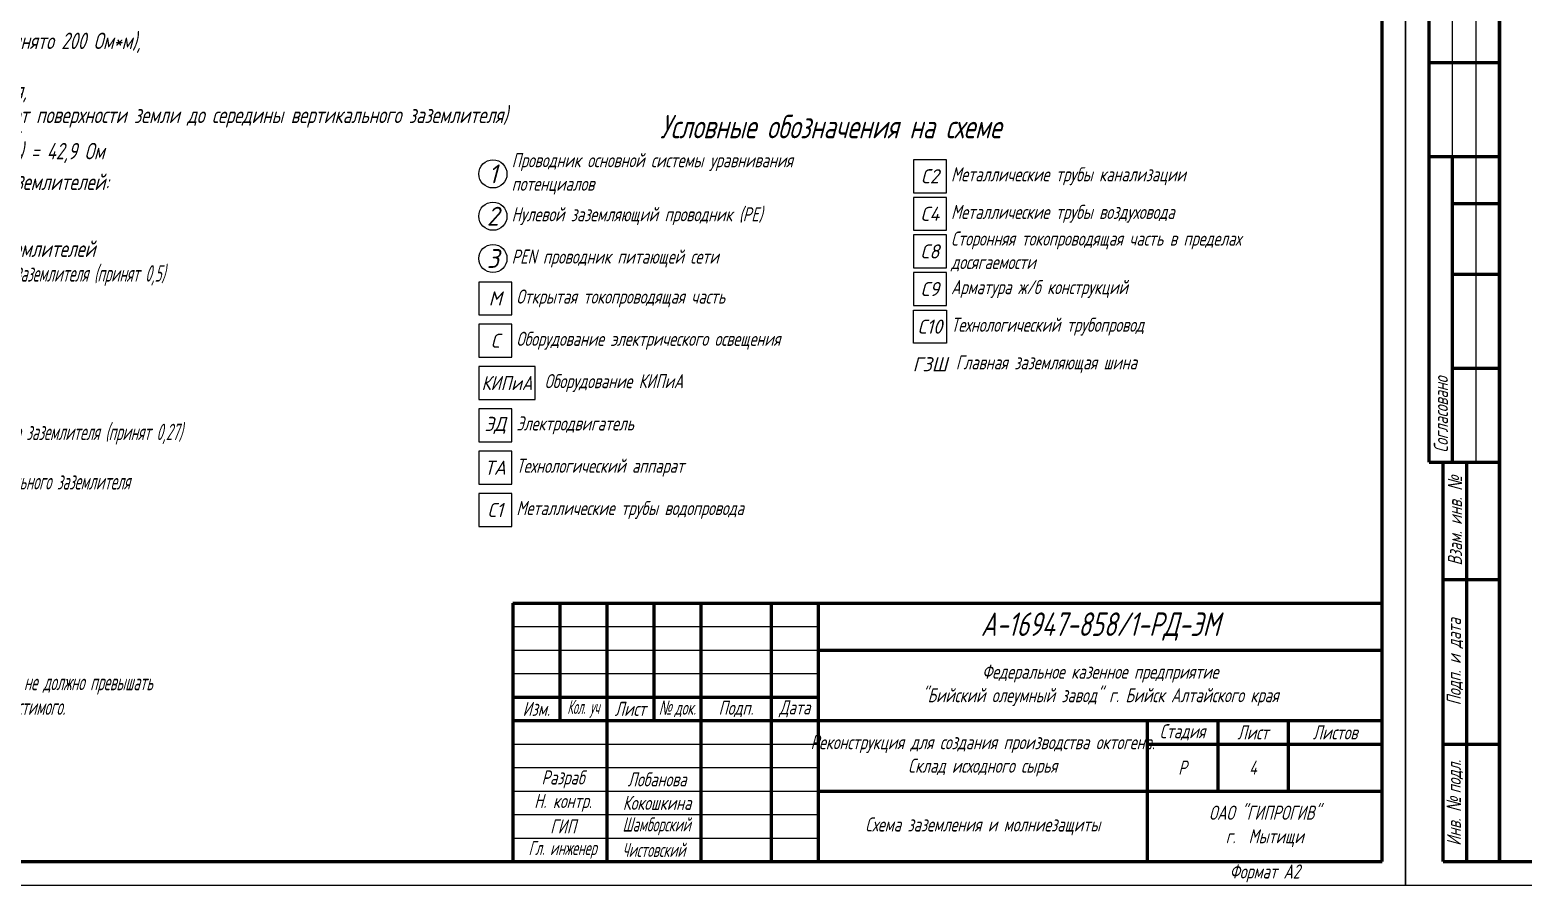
# Model space of a CAD drawing. Header units: millimetres. Extents: x -10490 to 5162, y -5053 to 76.
# Drawn here: x -7217.8 to -6900, y -344.1 to -162.2 of the extents above; entities that cross this region are included whole.
import ezdxf

# ---------------------------------------------------------------- set-up
doc = ezdxf.new("R2010")
doc.units = ezdxf.units.MM
for name, color, linetype, lineweight in [('Рамка толстая', 7, 'Continuous', 60), ('Рамка тонкая', 5, 'Continuous', 25), ('Схема распред. сети', 9, 'Continuous', 25), ('Текст', 2, 'Continuous', 25), ('Штампы', 252, 'Continuous', 25)]:
    doc.layers.add(name, color=color, linetype=linetype, lineweight=lineweight)
doc.styles.add('SIMPLEX', font='simplex.shx', dxfattribs={"width": 0.7, "oblique": 15})

# ---------------------------------------------------------------- blocks, each defined once
blk = doc.blocks.new('A$C0CDB385D')
at = {"layer": 'Рамка толстая'}
for p, q in [((589, 5), (589, 415)), ((20, 5), (589, 5))]:
    blk.add_line(p, q, dxfattribs=at)
at = {"layer": 'Рамка тонкая'}
for p, q in [((594, 0), (594, 420)), ((0, 0), (594, 0))]:
    blk.add_line(p, q, dxfattribs=at)
blk = doc.blocks.new('A$C7B2D3637')
at = {"layer": 'Рамка толстая'}
for p, q in [((20, 415), (20, 5)), ((20, 5), (886, 5))]:
    blk.add_line(p, q, dxfattribs=at)
at = {"layer": 'Рамка тонкая'}
for p, q in [((0, 420), (0, 0)), ((0, 0), (891, 0))]:
    blk.add_line(p, q, dxfattribs=at)

msp = doc.modelspace()

# ---------------------------------------------------------------- linework, layer by layer
at = {"layer": 'Рамка тонкая'}
for p, q in [((-7029.76753, -189.83584), (-7029.76753, -196.83584)), ((-7022.76753, -189.83584), (-7029.76753, -189.83584)), ((-7022.76753, -196.83584), (-7022.76753, -189.83584)), ((-7029.76753, -196.83584), (-7022.76753, -196.83584)), ((-7029.76753, -197.83584), (-7029.76753, -204.83584)), ((-7022.76753, -197.83584), (-7029.76753, -197.83584)), ((-7022.76753, -204.83584), (-7022.76753, -197.83584)), ((-7029.76753, -204.83584), (-7022.76753, -204.83584)), ((-7029.76753, -205.83584), (-7029.76753, -212.83584)), ((-7022.76753, -205.83584), (-7029.76753, -205.83584)), ((-7022.76753, -212.83584), (-7022.76753, -205.83584)), ((-7029.76753, -212.83584), (-7022.76753, -212.83584)), ((-7122.26753, -215.83584), (-7122.26753, -222.83584)), ((-7115.26753, -215.83584), (-7122.26753, -215.83584)), ((-7115.26753, -222.83584), (-7115.26753, -215.83584)), ((-7029.76753, -213.83584), (-7029.76753, -220.83584)), ((-7022.76753, -213.83584), (-7029.76753, -213.83584)), ((-7022.76753, -220.83584), (-7022.76753, -213.83584)), ((-7029.76753, -220.83584), (-7022.76753, -220.83584)), ((-7029.76753, -221.83584), (-7022.76753, -221.83584)), ((-7029.76753, -228.83584), (-7029.76753, -221.83584)), ((-7022.76753, -221.83584), (-7022.76753, -228.83584)), ((-7122.26753, -222.83584), (-7115.26753, -222.83584)), ((-7122.26753, -224.83584), (-7122.26753, -231.83584)), ((-7115.26753, -224.83584), (-7122.26753, -224.83584)), ((-7115.26753, -231.83584), (-7115.26753, -224.83584)), ((-7122.26753, -231.83584), (-7115.26753, -231.83584)), ((-7022.76753, -228.83584), (-7029.76753, -228.83584)), ((-7122.26753, -233.83584), (-7122.26753, -240.83584)), ((-7110.26753, -233.83584), (-7122.26753, -233.83584)), ((-7110.26753, -240.83584), (-7110.26753, -233.83584)), ((-7122.26753, -240.83584), (-7110.26753, -240.83584)), ((-7122.26753, -242.83584), (-7122.26753, -249.83584)), ((-7115.26753, -242.83584), (-7122.26753, -242.83584)), ((-7115.26753, -249.83584), (-7115.26753, -242.83584)), ((-7122.26753, -249.83584), (-7115.26753, -249.83584)), ((-7122.26753, -251.83584), (-7122.26753, -258.83584)), ((-7115.26753, -251.83584), (-7122.26753, -251.83584)), ((-7115.26753, -258.83584), (-7115.26753, -251.83584)), ((-7122.26753, -258.83584), (-7115.26753, -258.83584)), ((-7122.26753, -260.83584), (-7122.26753, -267.83584)), ((-7115.26753, -260.83584), (-7122.26753, -260.83584)), ((-7115.26753, -267.83584), (-7115.26753, -260.83584)), ((-7122.26753, -267.83584), (-7115.26753, -267.83584))]:
    msp.add_line(p, q, dxfattribs=at)
for centre in [(-7119.26753, -192.83584), (-7119.26753, -201.83584), (-7119.26753, -210.83584)]:
    msp.add_circle(centre, 3, dxfattribs=at)
at = {"layer": 'Штампы', "lineweight": 60}
for p, q in [((-6920.04361, -254.14685), (-6920.04361, -124.14685)), ((-6905.04361, -254.14685), (-6905.04361, -124.14685)), ((-6920.04361, -169.14685), (-6905.04361, -169.14685)), ((-6920.04361, -189.14685), (-6905.04361, -189.14685)), ((-6915.04361, -254.14685), (-6915.04361, -189.14685)), ((-6915.04361, -199.14685), (-6905.04361, -199.14685)), ((-6915.04361, -214.14685), (-6905.04361, -214.14685)), ((-6915.04361, -234.14685), (-6905.04361, -234.14685)), ((-6920.04361, -254.14685), (-6905.04361, -254.14685)), ((-6917.04361, -339.14685), (-6917.04361, -254.14685)), ((-6917.04361, -254.14685), (-6905.04361, -254.14685)), ((-6912.04361, -339.14685), (-6912.04361, -254.14685)), ((-6905.04361, -339.14685), (-6905.04361, -254.14685)), ((-6917.04361, -279.14685), (-6905.04361, -279.14685)), ((-7115.04362, -284.14683), (-6930.04362, -284.14683)), ((-7115.04362, -284.14683), (-7115.04362, -339.14683)), ((-7105.04362, -284.14683), (-7105.04362, -309.14683)), ((-7095.04362, -284.14683), (-7095.04362, -339.14683)), ((-7085.04362, -284.14683), (-7085.04362, -309.14683)), ((-7075.04362, -284.14683), (-7075.04362, -339.14683)), ((-7060.04362, -284.14683), (-7060.04362, -339.14683)), ((-7050.04362, -284.14683), (-7050.04362, -339.14683)), ((-7050.04362, -294.14683), (-6930.04362, -294.14683)), ((-7115.04362, -304.14683), (-7050.04362, -304.14683)), ((-7115.04362, -309.14683), (-6930.04362, -309.14683)), ((-6980.04362, -309.14683), (-6980.04362, -339.14683)), ((-6965.04362, -309.14683), (-6965.04362, -324.14683)), ((-6950.04362, -309.14683), (-6950.04362, -324.14683)), ((-6980.04362, -314.14683), (-6930.04362, -314.14683)), ((-6917.04361, -314.14685), (-6905.04361, -314.14685)), ((-7050.04362, -324.14683), (-6930.04362, -324.14683)), ((-6917.04361, -339.14685), (-6905.04361, -339.14685))]:
    msp.add_line(p, q, dxfattribs=at)
at = {"layer": 'Штампы', "color": 5, "lineweight": 25}
for p, q in [((-6915.04361, -189.14685), (-6915.04361, -124.14685)), ((-6910.04361, -254.14685), (-6910.04361, -124.14685)), ((-7115.04362, -289.14683), (-7050.04362, -289.14683)), ((-7115.04362, -294.14683), (-7050.04362, -294.14683)), ((-7115.04362, -299.14683), (-7050.04362, -299.14683)), ((-7115.04362, -314.14683), (-7050.04362, -314.14683)), ((-7115.04362, -319.14683), (-7050.04362, -319.14683)), ((-7115.04362, -324.14683), (-7050.04362, -324.14683)), ((-7115.04362, -329.14683), (-7050.04362, -329.14683)), ((-7115.04362, -334.14683), (-7050.04362, -334.14683))]:
    msp.add_line(p, q, dxfattribs=at)

# ---------------------------------------------------------------- block references
for name, p in [('A$C0CDB385D', (-7519.0436, -344.14684)), ('A$C7B2D3637', (-6925.04361, -344.14684))]:
    msp.add_blockref(name, p)

# ---------------------------------------------------------------- texts
at = {"layer": 'Схема распред. сети', "color": 2, "style": 'SIMPLEX'}
for s, width, heights, insert, char_height, attachment_point in [('\\pi43.598;Условные обозначения на схеме', 185, [6.32612], (-7127.26753, -180.27628), 5, 1), ('\\pt0;Проводник основной системы уравнивания потенциалов', 72.0138663, [10.30489], (-7115.26753, -192.83584), 3, 4), ('\\pt0;Металлические трубы канализации', 72.0138663, [9.94631], (-7021.76753, -193.33584), 3, 4), ('\\pt0;Нулевой заземляющий проводник (PE)', 72.0138663, [8.40089], (-7115.26753, -201.83584), 3, 4), ('\\pt0;Металлические трубы воздуховода', 72.0138663, [8.40089], (-7021.76753, -201.33584), 3, 4), ('\\pt0;Сторонняя токопроводящая часть в пределах досягаемости', 72.0138663, [10.36472], (-7021.76753, -209.33584), 3, 4), ('\\pt0;PEN проводник питающей сети', 72.0138663, [8.40089], (-7115.26753, -210.83584), 3, 4), ('\\pt0;Арматура ж/б конструкций', 72.0138663, [8.40089], (-7021.76753, -217.33584), 3, 4), ('\\pt0;Открытая токопроводящая часть', 72.0138663, [8.40089], (-7114.26753, -219.33584), 3, 4), ('\\pt0;Технологический трубопровод', 72.0138663, [8.40089], (-7021.76753, -225.33584), 3, 4), ('\\pt0;Оборудование электрического освещения', 72.0138663, [8.40089], (-7114.26753, -228.33584), 3, 4), ('\\pt0;Главная заземляющая шина', 72.0138663, [8.40089], (-7020.76753, -233.33584), 3, 4), ('\\pt0;Оборудование КИПиА', 72.0138663, [8.40089], (-7108.26753, -237.33584), 3, 4), ('\\pt0;Электродвигатель', 72.0138663, [8.40089], (-7114.26753, -246.33584), 3, 4), ('\\pt0;Технологический аппарат', 72.0138663, [8.40089], (-7114.26753, -255.33584), 3, 4), ('\\pt0;Металлические трубы водопровода', 72.0138663, [8.40089], (-7114.26753, -264.33584), 3, 4)]:
    msp.add_mtext_dynamic_manual_height_columns(s, width=width, gutter_width=22.51954, heights=heights, dxfattribs=dict(at, insert=insert, char_height=char_height, attachment_point=attachment_point))
at = {"layer": 'Текст', "insert": (-7303.65285, -135.79705), "char_height": 5, "attachment_point": 1, "line_spacing_factor": 0.9, "style": 'SIMPLEX'}
msp.add_mtext_dynamic_manual_height_columns('\\A1;\\pi35.22,l5;Расчет заземляющего устройства\\P\\pi10;{\\H0.7x;\\P1. Сопротивление одного вертикального заземлителя:\\P\\pi0,l20,t15;Rв = \\S0,366p/L; (Lg \\S2L/D;\\H1.4286x; \\H0.7x;+ \\H1x;\\S1/2 ;\\H1.4286x; \\H0.7x;Lg \\S4T+L/4T-L;), где\\Pp-удельное сопротивление грунта (принято 200 Ом*м), \\PL-длина вертикального заземлителя, \\PD-диаметр вертикального заземлителя,\\PТ-заглубление электрода (расстояние от поверхности земли до середины вертикального заземлителя) \\PRв = \\S0,366х200/5; (Lg \\S2x5/0,018; + \\S1/2 ; Lg \\S4x3+5/4x3-5;) = 42,9 Ом\\Q0; \\H1.4286x;\\P\\pi10,l5,tz;\\H0.7x;\\Q15;2. Общее сопротивление вертикальных заземлителей:\\P\\pi0,l20;\\H0.99996x;Rв.к. = \\SRв/nηв;\\H0.99996x; , гд\\H0.99998x;е\\P\\H0.99998x;n-общее количество вертикальных заземлителей\\P\\fArial|b0|i0|c0|p34;η\\Fgost|c204;в- коэффициент использования вертикального заземлителя (принят 0,5)\\PRв.к. = \\S42,9/22х0,5; = 3,9 Ом\\H0.99996x;\\P\\pi10,l5;3. Сопротивление горизонтального заземлителя:\\P\\pi0,l20;\\H1.0001x;Rг.к. = \\H1x;\\S0,366p/Lηг;\\H1x; Lg \\H1x;\\S2L²/bt;\\H1x;, где\\PL-общая длина горизонтального заземлителя\\P\\fArial|b0|i0|c0|p34;\\H0.99991x;η\\Fgost|c204;г- коэффициент использования горизонтального заземлителя (принят 0,27)\\Pb-ширина горизонтального заземлителя\\Pt-расстояние от поверхности земли до горизонтального заземлителя\\H0.99997x;\\PRг.к. = \\H1.0001x;\\S0,366х200/106х0,27; Lg \\S2x80²/0,05х0,5; = 15,09 Ом\\H0.99987x;\\P\\pi10,l5;4. Общее сопротивление заземляющего устройства:\\P\\pi0,l20;\\H1.0002x;Rз.у. = \\SRв.к. х Rг.к./Rв.к. + Rг.к.; \\P\\H0.99999x;Rз.у. =  \\S3,9х15,09/3,9+15,09; = 3,1 Ом\\P\\pl15;\\PСогласно ПУЭ сопротивление заземляющего устройства не должно превышать ^J4 ом, полученное значение 3,1 Ом не превышает допустимого. \\P}', width=177.5, gutter_width=12.5, heights=[253], dxfattribs=at)
at = {"layer": 'Текст', "char_height": 4, "attachment_point": 5, "style": 'SIMPLEX'}
for s, insert in [('{\\W0.9;1}', (-7119.26753, -192.83584)), ('{\\W0.9;2}', (-7119.26753, -201.83584)), ('{\\W0.9;3}', (-7119.26753, -210.83584))]:
    msp.add_mtext_dynamic_manual_height_columns(s, width=2, gutter_width=12.5, heights=[0], dxfattribs=dict(at, insert=insert))
at = {"layer": 'Текст', "lineweight": 30, "char_height": 3, "attachment_point": 5, "style": 'SIMPLEX'}
for s, insert in [('{\\W0.9;С2}', (-7026.26753, -193.33584)), ('{\\W0.9;С4}', (-7026.26753, -201.33584)), ('{\\W0.9;С8}', (-7026.26753, -209.33584)), ('{\\W0.9;С9}', (-7026.26753, -217.33584)), ('{\\W0.9;М}', (-7118.76753, -219.33584)), ('{\\W0.9;С10}', (-7026.26753, -225.33584)), ('{\\W0.9;С}', (-7118.76753, -228.33584)), ('{\\W0.9;ГЗШ}', (-7026.26753, -233.33584)), ('{\\W0.8;КИПиА}', (-7116.26753, -237.33584)), ('{\\W0.9;ЭД}', (-7118.76753, -246.33584)), ('{\\W0.9;ТА}', (-7118.76753, -255.33584)), ('{\\W0.9;С1}', (-7118.76753, -264.33584))]:
    msp.add_mtext_dynamic_manual_height_columns(s, width=10.2727067, gutter_width=12.5, heights=[0], dxfattribs=dict(at, insert=insert))
at = {"layer": 'Штампы', "color": 2, "char_height": 3, "rotation": 90, "style": 'SIMPLEX'}
for s, insert, width, attachment_point in [('Согласовано', (-6917.54361, -252.14685), 61, 4), ('Взам. инв. {\\fArial|b0|i0|c204|p34;№}', (-6914.54361, -266.64685), 25, 5), ('Подп. и дата', (-6914.54361, -296.64685), 35, 5), ('Инв. {\\fArial|b0|i0|c204|p34;№ }подл.', (-6914.54361, -326.64685), 25, 5)]:
    msp.add_mtext(s, dxfattribs=dict(at, insert=insert, width=width, attachment_point=attachment_point))
at = {"layer": 'Штампы', "color": 2, "attachment_point": 5, "style": 'SIMPLEX'}
for s, insert, char_height, width in [('А-16947-858/1-РД-ЭМ', (-6990.04362, -289.14683), 5, 120), ('Федеральное казенное предприятие\\P"Бийский олеумный завод" г. Бийск Алтайского края', (-6990.04362, -301.64683), 3, 120), ('{\\W0.5;Кол. уч}', (-7100.04362, -306.64683), 3, 10), ('{\\fArial|b0|i0|c204|p34;\\W0.6;№ \\Fsimplex|c204;док.}', (-7080.04362, -306.64683), 3, 10), ('Подп.', (-7067.54362, -306.64683), 3, 15), ('{\\W0.7;Дата}', (-7055.04362, -306.64683), 3, 10), ('Изм.', (-7110.04362, -306.64683), 3, 10), ('{\\W0.7;Лист}', (-7090.04362, -306.64683), 3, 10), ('Стадия', (-6972.54362, -311.64683), 3, 15), ('Лист', (-6957.54362, -311.64683), 3, 15), ('Листов', (-6940.04362, -311.64683), 3, 20), ('Реконструкция для создания производства октогена. \\PСклад исходного сырья', (-7015.04362, -316.64683), 3, 70), ('Р', (-6972.54362, -319.14683), 3, 15), ('4', (-6957.54362, -319.14683), 3, 15), (' Разраб', (-7105.04362, -321.64683), 3, 20), (' Лобанова', (-7085.04362, -321.64683), 3, 20), (' Н. контр.', (-7105.04362, -326.64683), 3, 20), (' Кокошкина', (-7085.04362, -326.64683), 3, 20), ('ОАО "ГИПРОГИВ"\\Pг.  Мытищи', (-6955.04362, -331.64683), 3, 50), (' ГИП', (-7105.04362, -331.64683), 3, 20), ('{\\W0.6; Шамборский}', (-7085.04362, -331.64683), 3, 20), ('Схема заземления и молниезащиты', (-7015.04362, -331.64683), 3, 70), ('{\\W0.6; Гл. инженер}', (-7105.04362, -336.64683), 3, 20), ('{\\W0.6;Чистовский}', (-7085.04362, -336.64683), 3, 20), ('Формат А2', (-6955.04362, -341.64683), 3, 50)]:
    msp.add_mtext(s, dxfattribs=dict(at, insert=insert, char_height=char_height, width=width))

doc.saveas('drawing.dxf')
